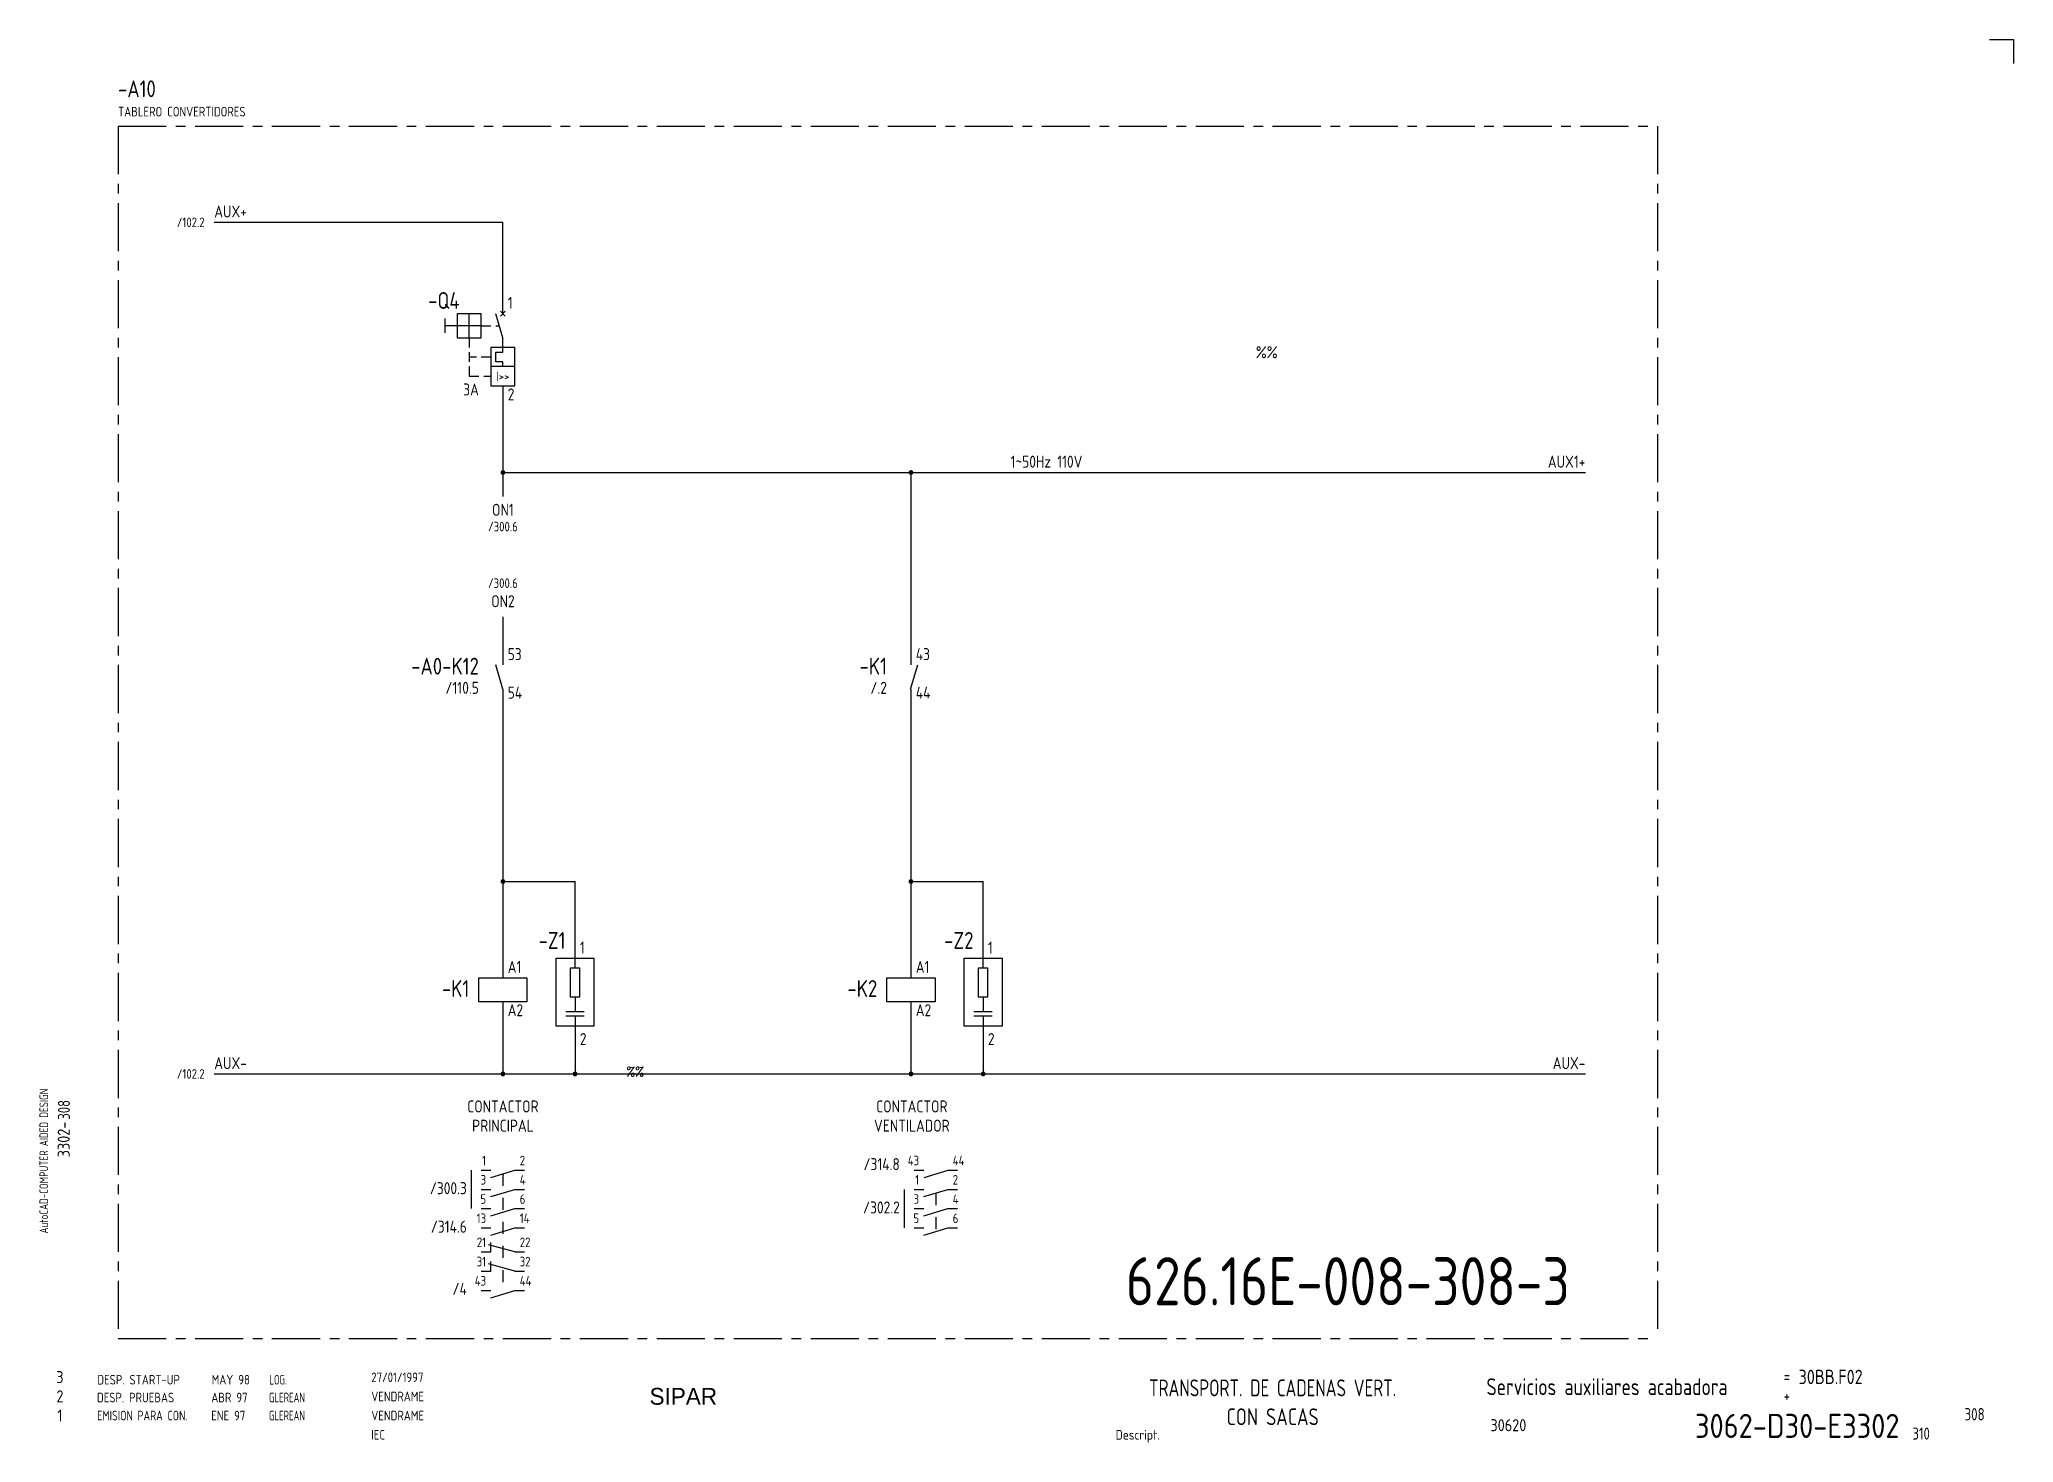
# Model space of a CAD drawing. Extents: x 10 to 420, y 5 to 297.
import ezdxf
from ezdxf.enums import TextEntityAlignment as Align

# ---------------------------------------------------------------- set-up
doc = ezdxf.new("R2010")
doc.units = 0
doc.header["$LTSCALE"] = 8
doc.header["$MEASUREMENT"] = 0
for name, pattern in [('CENTER', [2, 1.25, -0.25, 0.25, -0.25]), ('HIDDEN', [0.375, 0.25, -0.125]), ('HIDDEN1', [0.625, 0.3125, -0.3125])]:
    doc.linetypes.add(name, pattern=pattern)
doc.layers.get('0').update_dxf_attribs({"linetype": 'CONTINUOUS'})
doc.layers.add('CART', color=7, linetype='CONTINUOUS')
doc.styles.add('DIN', font='DIN', dxfattribs={"width": 0.85})
doc.styles.add('SIMPLEX', font='SIMPLEX', dxfattribs={"width": 0.9})
doc.styles.add('UNIV', font='UNIV')

# ---------------------------------------------------------------- blocks, each defined once
blk = doc.blocks.new('WB-FG100')
at = {"layer": 'CART', "color": 1}
for p, q in [((415, 297), (420, 297)), ((420, 297), (420, 292))]:
    blk.add_line(p, q, dxfattribs=at)
at = {"layer": 'CART', "color": 1, "style": 'DIN', "width": 0.8}
blk.add_text('AutoCAD-COMPUTER AIDED DESIGN', height=1.8, rotation=90, dxfattribs=at).set_placement((11.47, 48.84))
at = {"layer": 'CART', "color": 3, "style": 'DIN', "width": 0.8}
for s, p in [('=', (372.24, 17.91)), ('+', (372.24, 13.87))]:
    blk.add_text(s, height=2.5, dxfattribs=at).set_placement(p)
at = {"layer": 'CART', "color": 7, "style": 'DIN', "width": 0.9}
blk.add_attdef('FILE', text='', height=2.5, rotation=90, dxfattribs=at).set_placement((15.95, 68.38), align=Align.CENTER)
for tag, p in [('MOD-3', (13.92, 19)), ('MOD-2', (13.92, 15)), ('MOD-1', (13.92, 11)), ('NR.COMMESSA', (315, 9))]:
    blk.add_attdef(tag, text='', height=2.5, dxfattribs=at).set_placement(p, align=Align.MIDDLE)
at = {"layer": 'CART', "color": 7, "style": 'DIN'}
for tag, width, p in [('REV-3', 0.9, (21.66, 19)), ('DATA-3', 0.9, (45.37, 19)), ('NOME-3', 0.9, (57.37, 19)), ('REV-2', 0.9, (21.66, 15)), ('DATA-2', 0.9, (45.37, 15)), ('NOME-2', 0.9, (57.37, 15)), ('REV-1', 0.9, (21.66, 11)), ('DATA-1', 0.9, (45.37, 11)), ('NOME-1', 0.7, (57.37, 11))]:
    blk.add_attdef(tag, text='', height=2, dxfattribs=dict(at, width=width)).set_placement(p, align=Align.MIDDLE_LEFT)
at = {"layer": 'CART', "color": 7, "style": 'DIN', "width": 0.9}
for tag, p, height in [('DATA', (78.64, 17.94), 2), ('ESECUTORE', (78.64, 13.97), 2), ('CONTROLLORE', (78.64, 9.99), 2), ('SEGUE', (398.93, 5.65), 2.8), ('NORMA', (78.64, 6.01), 2)]:
    blk.add_attdef(tag, p, '', height=height, dxfattribs=at)
at = {"layer": 'CART', "color": 2, "style": 'DIN', "width": 0.9}
for tag, p in [('TITOLO-1/3', (266.5, 18.23)), ('TITOLO-1/2', (266.5, 15.73)), ('TITOLO-2/3', (266.5, 13.18)), ('TITOLO-2/2', (266.5, 10.68)), ('TITOLO-3/3', (266.5, 8.13))]:
    blk.add_attdef(tag, text='', height=3.5, dxfattribs=at).set_placement(p, align=Align.MIDDLE)
at = {"layer": 'CART', "color": 3, "style": 'DIN', "width": 0.9}
blk.add_attdef('ASSIEME', text='', height=3.5, dxfattribs=at).set_placement((334, 17), align=Align.MIDDLE)
at = {"layer": 'CART', "color": 3, "style": 'DIN', "width": 0.85}
for tag, p in [('=', (375.33, 16.63)), ('+', (375.33, 12.76))]:
    blk.add_attdef(tag, text='', height=3, dxfattribs=at).set_placement(p, align=Align.BOTTOM_LEFT)
at = {"layer": 'CART', "color": 3, "style": 'DIN', "width": 0.9}
blk.add_attdef('FOGLIO', text='', height=2.8, dxfattribs=at).set_placement((414.2, 9.56), align=Align.RIGHT)
at = {"layer": 'CART', "color": 2, "style": 'DIN', "width": 0.9}
blk.add_attdef('DISEGNO', text='', height=5, dxfattribs=at).set_placement((395.27, 6.35), align=Align.RIGHT)
at = {"layer": 'CART', "color": 1, "style": 'DIN', "width": 0.9}
blk.add_attdef('TIPOLOGIA', (233.37, 6), '', height=2, dxfattribs=at)
blk = doc.blocks.new('DESP')
at = {"linetype": 'Continuous', "style": 'DIN'}
for s, width, p in [('DESP. START-UP', 0.85, (21.62, 17.59)), ('MAY 98', 0.85, (45.38, 17.59)), ('LOG.', 0.7, (57.38, 17.59))]:
    blk.add_text(s, height=2, dxfattribs=dict(at, width=width)).set_placement(p)
blk = doc.blocks.new('D')
at = {"linetype": 'Continuous'}
blk.add_blockref('DESP', (-5.04, -5.13), dxfattribs=at)

msp = doc.modelspace()

# ---------------------------------------------------------------- linework, layer by layer
at = {"color": 3, "linetype": 'CENTER'}
for p, q in [((26, 279), (346, 279)), ((26, 279), (26, 27)), ((346, 279), (346, 27)), ((26, 27), (346, 27))]:
    msp.add_line(p, q, dxfattribs=at)
for p, q in [((46, 259), (106, 259)), ((106, 240), (106, 259)), ((94, 236), (94, 239)), ((96.5, 240), (96.5, 235)), ((101.5, 240), (96.5, 240)), ((99, 235), (99, 240)), ((101.5, 235), (101.5, 240)), ((106, 235), (104.5, 240)), ((105.5, 240.5), (106.5, 239.5)), ((105.5, 239.5), (106.5, 240.5)), ((101.5, 237.5), (94, 237.5)), ((96.5, 235), (101.5, 235)), ((106, 232), (106, 235)), ((103.5, 233), (103.5, 225)), ((108.5, 233), (103.5, 233)), ((104.5, 232), (106, 232)), ((104.5, 230), (104.5, 232)), ((106, 230), (104.5, 230)), ((106, 229), (106, 230)), ((108.5, 225), (108.5, 233)), ((108.5, 229), (103.5, 229)), ((103.5, 225), (108.5, 225)), ((106, 225), (106, 202)), ((106, 207), (331, 207)), ((190.82, 207), (190.82, 167)), ((106, 177), (106, 167)), ((106, 162), (104.5, 167)), ((190.74, 162), (192.24, 167)), ((106, 162), (106, 102)), ((190.82, 162), (190.82, 102)), ((106, 122), (121, 122)), ((121, 104), (121, 122)), ((190.82, 122), (205.82, 122)), ((205.82, 104), (205.82, 122)), ((120, 104), (120, 98)), ((122, 104), (120, 104)), ((122, 98), (122, 104)), ((204.82, 104), (204.82, 98)), ((206.82, 104), (204.82, 104)), ((206.82, 98), (206.82, 104)), ((106, 97), (106, 82)), ((119.1, 95), (122.9, 95)), ((120, 98), (122, 98)), ((121, 98), (121, 95)), ((190.82, 97), (190.82, 82)), ((203.92, 95), (207.72, 95)), ((204.82, 98), (206.82, 98)), ((205.82, 98), (205.82, 95)), ((122.9, 94), (119.1, 94)), ((121, 94), (121, 82)), ((207.72, 94), (203.92, 94)), ((205.82, 94), (205.82, 82)), ((46, 82), (331, 82)), ((99.5, 54), (99.5, 62)), ((101.5, 62), (103.5, 62)), ((103.5, 60.5), (108.5, 62)), ((108.5, 62), (110.5, 62)), ((191.5, 62), (193.5, 62)), ((193.55, 60.5), (198.55, 62)), ((198.5, 62), (200.5, 62)), ((101.5, 58), (103.5, 58)), ((103.5, 56.5), (108.5, 58)), ((108.5, 58), (110.5, 58)), ((189.5, 50), (189.5, 58)), ((191.5, 58), (193.5, 58)), ((193.5, 56.5), (198.5, 58)), ((198.5, 58), (200.5, 58)), ((101.5, 54), (103.5, 54)), ((103.5, 52.5), (108.5, 54)), ((108.5, 54), (110.5, 54)), ((191.5, 54), (193.5, 54)), ((193.5, 52.5), (198.5, 54)), ((198.5, 54), (200.5, 54)), ((101.5, 50), (103.5, 50)), ((103.5, 48.5), (108.5, 50)), ((108.5, 50), (110.5, 50)), ((191.5, 50), (193.5, 50)), ((193.5, 48.5), (198.5, 50)), ((198.5, 50), (200.5, 50)), ((108.5, 45), (103, 46.5)), ((103.5, 45), (103.5, 47)), ((101.5, 45), (103.5, 45)), ((108.5, 41), (103, 42.5)), ((103.5, 41), (103.5, 43)), ((108.5, 45), (110.5, 45)), ((101.5, 41), (103.5, 41)), ((101.5, 37), (103.5, 37)), ((103.5, 35.5), (108.5, 37)), ((108.5, 41), (110.5, 41)), ((108.5, 37), (110.5, 37))]:
    msp.add_line(p, q)
at = {"linetype": 'HIDDEN'}
for p, q in [((99, 235), (99, 227)), ((101.5, 237.5), (105.25, 237.5)), ((103.5, 231), (99, 231)), ((99, 227), (103.5, 227))]:
    msp.add_line(p, q, dxfattribs=at)
at = {"color": 7}
for p, q in [((117, 106), (117, 92)), ((125, 106), (117, 106)), ((125, 92), (125, 106)), ((201.82, 106), (201.82, 92)), ((209.82, 106), (201.82, 106)), ((209.82, 92), (209.82, 106)), ((117, 92), (125, 92)), ((201.82, 92), (209.82, 92))]:
    msp.add_line(p, q, dxfattribs=at)
at = {"linetype": 'Continuous'}
for p, q in [((101, 102), (111, 102)), ((101, 97), (101, 102)), ((111, 102), (111, 97)), ((185.82, 102), (195.82, 102)), ((185.82, 97), (185.82, 102)), ((195.82, 102), (195.82, 97)), ((111, 97), (101, 97)), ((195.82, 97), (185.82, 97))]:
    msp.add_line(p, q, dxfattribs=at)
at = {"linetype": 'HIDDEN1'}
for p, q in [((106, 61.25), (106, 36.4)), ((196, 57.25), (196, 49.25))]:
    msp.add_line(p, q, dxfattribs=at)
at = {"const_width": 0.5}
for points in [[(105.75, 207, 1), (106.25, 207, 1)], [(190.57, 207, 1), (191.07, 207, 1)], [(105.75, 122, 1), (106.25, 122, 1)], [(190.57, 122, 1), (191.07, 122, 1)], [(105.75, 82, 1), (106.25, 82, 1)], [(120.75, 82, 1), (121.25, 82, 1)], [(190.57, 82, 1), (191.07, 82, 1)], [(205.57, 82, 1), (206.07, 82, 1)]]:
    msp.add_lwpolyline(points, format="xyb", close=True, dxfattribs=at)

# ---------------------------------------------------------------- block references
at = {"linetype": 'Continuous'}
msp.add_blockref('D', (5.12, 4.99), dxfattribs=at)
at = {"layer": 'CART'}
ref = msp.add_blockref('WB-FG100', (0, 0), dxfattribs=at)
ref.add_attrib('TIPOLOGIA', 'Descript.', (233.37, 6), dxfattribs={"color": 1, "height": 2, "style": 'DIN', "width": 0.9})
ref.add_attrib('ASSIEME', 'Servicios auxiliares acabadora', dxfattribs={"color": 3, "height": 3.5, "style": 'DIN', "width": 0.8}).set_placement((335.5, 17), align=Align.MIDDLE)
ref.add_attrib('=', '30BB.F02', dxfattribs={"color": 3, "height": 3, "style": 'DIN', "width": 0.85}).set_placement((375.33, 16.63), align=Align.BOTTOM_LEFT)
ref.add_attrib('NR.COMMESSA', '30620', dxfattribs={"color": 7, "height": 2.5, "style": 'DIN', "width": 0.9}).set_placement((315, 9), align=Align.MIDDLE)
ref.add_attrib('DISEGNO', '3062-D30-E3302', dxfattribs={"color": 2, "height": 5, "style": 'DIN', "width": 0.9}).set_placement((396.29, 6.35), align=Align.RIGHT)
ref.add_attrib('DATA', '27/01/1997', (78.64, 17.94), dxfattribs={"color": 7, "height": 2, "style": 'DIN', "width": 0.85})
ref.add_attrib('ESECUTORE', 'VENDRAME', (78.64, 13.97), dxfattribs={"color": 7, "height": 2, "style": 'DIN', "width": 0.85})
ref.add_attrib('CONTROLLORE', 'VENDRAME', (78.64, 9.99), dxfattribs={"color": 7, "height": 2, "style": 'DIN', "width": 0.85})
ref.add_attrib('NORMA', 'IEC', (78.64, 6.01), dxfattribs={"color": 7, "height": 2, "style": 'DIN', "width": 0.85})
ref.add_attrib('MOD-1', '1', dxfattribs={"color": 7, "height": 2.5, "style": 'DIN', "width": 0.9}).set_placement((13.92, 11), align=Align.MIDDLE)
ref.add_attrib('REV-1', 'EMISION PARA CON.', dxfattribs={"color": 7, "height": 2, "style": 'DIN', "width": 0.8}).set_placement((21.66, 11), align=Align.MIDDLE_LEFT)
ref.add_attrib('DATA-1', 'ENE 97', dxfattribs={"color": 7, "height": 2, "style": 'DIN', "width": 0.85}).set_placement((45.37, 11), align=Align.MIDDLE_LEFT)
ref.add_attrib('NOME-1', 'GLEREAN', dxfattribs={"color": 7, "height": 2, "style": 'DIN', "width": 0.7}).set_placement((57.37, 11), align=Align.MIDDLE_LEFT)
ref.add_attrib('MOD-2', '2', dxfattribs={"color": 7, "height": 2.5, "style": 'DIN', "width": 0.9}).set_placement((13.92, 15), align=Align.MIDDLE)
ref.add_attrib('MOD-3', '3', dxfattribs={"color": 7, "height": 2.5, "style": 'DIN', "width": 0.9}).set_placement((13.92, 19), align=Align.MIDDLE)
ref.add_attrib('FILE', '3302-', dxfattribs={"color": 7, "height": 2.5, "rotation": 90, "style": 'DIN', "width": 0.9}).set_placement((15.95, 68.38), align=Align.CENTER)

# ---------------------------------------------------------------- texts
at = {"color": 3, "style": 'DIN', "width": 0.85}
msp.add_text('-A10', height=3.5, dxfattribs=at).set_placement((26, 285))
at = {"style": 'DIN'}
for s, height, width, p in [('TABLERO CONVERTIDORES', 2, 0.85, (26, 281)), ('AUX+', 2.5, 0.85, (46, 260)), ('1', 2.5, 0.85, (107, 241)), ('%%', 2.5, 0.85, (262.5, 230.75)), ('2', 2.5, 0.85, (107, 222)), ('53', 2.5, 0.85, (107, 168)), ('43', 2.5, 0.85, (191.82, 168)), ('54', 2.5, 0.85, (107, 160)), ('44', 2.5, 0.85, (191.82, 160)), ('1', 2.5, 0.85, (122, 107)), ('1', 2.5, 0.85, (206.82, 107)), ('A1', 2.5, 0.85, (107, 103)), ('A1', 2.5, 0.85, (191.82, 103)), ('A2', 2.5, 0.85, (107, 94)), ('A2', 2.5, 0.85, (191.82, 94)), ('2', 2.5, 0.85, (122, 88)), ('2', 2.5, 0.85, (206.82, 88)), ('AUX-', 2.5, 0.85, (46, 83)), ('2', 2, 0.85, (109.5, 63)), ('44', 2, 0.85, (199.5, 63)), ('4', 2, 0.85, (109.5, 59)), ('2', 2, 0.85, (199.5, 59)), ('6', 2, 0.85, (109.5, 55)), ('4', 2, 0.85, (199.5, 55)), ('14', 2, 0.85, (109.5, 51)), ('6', 2, 0.85, (199.5, 51)), ('22', 2, 0.85, (109.5, 46)), ('32', 2, 0.85, (109.5, 42)), ('44', 2, 0.85, (109.5, 38)), ('310', 2.5, 0.8, (399, 6))]:
    msp.add_text(s, height=height, dxfattribs=dict(at, width=width)).set_placement(p)
at = {"style": 'DIN', "width": 0.85}
for s, height, p in [('/102.2', 2, (44, 258)), ('3A', 2.5, (101, 223)), ('AUX1+', 2.5, (331, 208)), ('/110.5', 2.5, (101, 161)), ('/.2', 2.5, (185.82, 161)), ('/102.2', 2, (44, 81)), ('AUX-', 2.5, (331, 83)), ('1', 2, (102.5, 63)), ('/314.8', 2.5, (188.5, 62)), ('43', 2, (192.5, 63)), ('/300.3', 2.5, (98.5, 57)), ('3', 2, (102.5, 59)), ('1', 2, (192.5, 59)), ('5', 2, (102.5, 55)), ('/302.2', 2.5, (188.5, 53)), ('3', 2, (192.5, 55)), ('/314.6', 2.5, (98.5, 49)), ('13', 2, (102.5, 51)), ('5', 2, (192.5, 51)), ('21', 2, (102.5, 46)), ('31', 2, (102.5, 42)), ('/4', 2.5, (98.5, 36.08)), ('43', 2, (102.5, 38))]:
    msp.add_text(s, height=height, dxfattribs=at).set_placement(p, align=Align.RIGHT)
at = {"color": 3, "style": 'DIN'}
for s, height, width, p in [('-Q4', 3.5, 0.85, (97, 241)), ('-A0-K12', 3.5, 0.85, (101, 165)), ('-K1', 3.5, 0.85, (185.82, 165)), ('-Z1', 3.5, 0.85, (119, 108)), ('-Z2', 3.5, 0.85, (203.82, 108)), ('-K1', 3.5, 0.85, (99, 98)), ('-K2', 3.5, 0.85, (183.82, 98)), ('308', 2.56, 0.8, (414, 10))]:
    msp.add_text(s, height=height, dxfattribs=dict(at, width=width)).set_placement(p, align=Align.RIGHT)
at = {"style": 'DIN', "width": 0.85}
for s, height, p in [('I>>', 2, (106, 226)), ('1~50Hz 110V', 2.5, (219, 208)), ('ON1', 2.5, (106, 198)), ('/300.6', 2, (106, 194.76)), ('/300.6', 2, (106, 183)), ('ON2', 2.5, (106, 179)), ('CONTACTOR', 2.5, (106, 74)), ('CONTACTOR', 2.5, (191, 74)), ('PRINCIPAL', 2.5, (106, 70)), ('VENTILADOR', 2.5, (191, 70))]:
    msp.add_text(s, height=height, dxfattribs=at).set_placement(p, align=Align.CENTER)
at = {"color": 7, "linetype": 'Continuous', "style": 'SIMPLEX', "width": 0.9}
msp.add_text('%%', height=2, dxfattribs=at).set_placement((133.5, 82.5), align=Align.MIDDLE)
at = {"style": 'DIN', "width": 0.8}
msp.add_text('308', height=2.5, rotation=90, dxfattribs=at).set_placement((16, 72.5))
at = {"color": 3, "style": 'DIN'}
for s, width, p in [('TRANSPORT. DE CADENAS VERT.', 0.75, (266, 15)), ('CON SACAS', 0.8, (266, 9))]:
    msp.add_text(s, height=3.5, dxfattribs=dict(at, width=width)).set_placement(p, align=Align.CENTER)
at = {"linetype": 'Continuous', "style": 'DIN'}
for s, width, p in [('DESP. PRUEBAS', 0.85, (21.62, 13.75)), ('ABR 97', 0.85, (45.38, 13.75)), ('GLEREAN', 0.7, (57.38, 13.75))]:
    msp.add_text(s, height=2, dxfattribs=dict(at, width=width)).set_placement(p)
at = {"color": 2, "insert": (235.47, 43.92), "char_height": 10, "width": 111.0411, "attachment_point": 1, "style": 'DIN'}
msp.add_mtext('626.16E-008-308-3', dxfattribs=at)
at = {"layer": 'CART', "color": 2, "linetype": 'Continuous', "style": 'UNIV'}
msp.add_text('SIPAR', height=3.5, dxfattribs=at).set_placement((143.5, 13.25), align=Align.CENTER)

doc.saveas('drawing.dxf')
